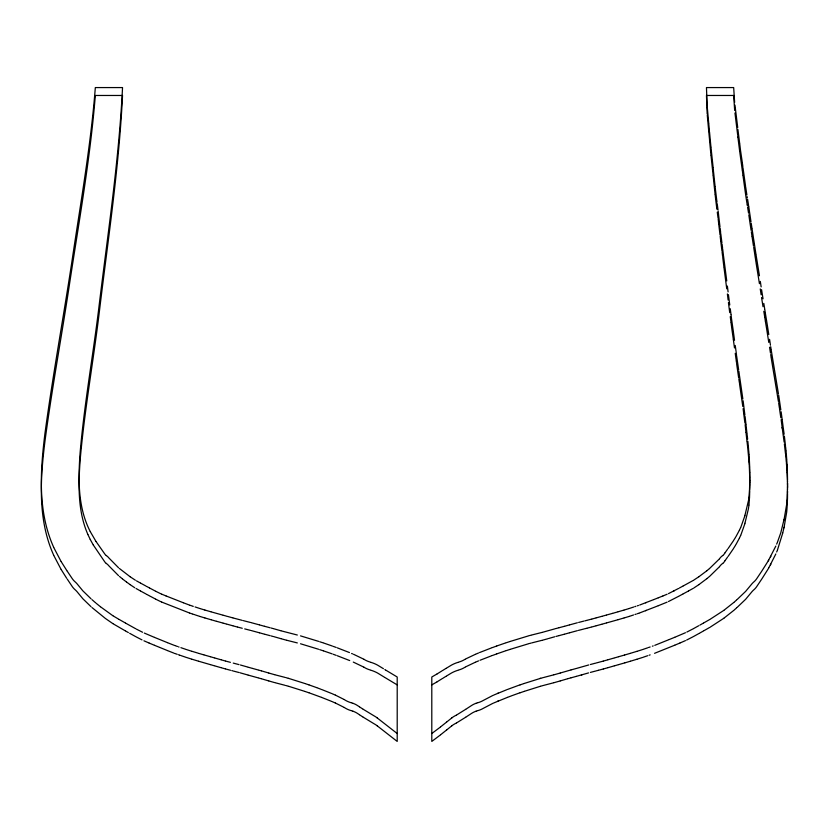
<?xml version="1.0" encoding="UTF-8"?>
<svg xmlns="http://www.w3.org/2000/svg" width="829" height="829" viewBox="0 0 829 829"><rect width="100%" height="100%" fill="white"/><g stroke="black" fill="none" stroke-linecap="round" stroke-linejoin="round"><path stroke-width="1.24" d="M749.799 480.716L749.789 484.861M787.498 498.074L787.529 494.074M787.529 485.96L787.063 499.887M749.81 480.343L749.468 470.002M749.81 472.437L749.696 467.193M787.498 498.281L787.063 507.783M749.799 472.81L749.789 476.955M787.54 493.442L787.55 490.934M787.54 488.001L787.55 483.027M749.768 488.24L749.789 485.234M749.768 480.519L749.789 477.328M749.758 481.079L749.748 481.639M749.758 488.986L749.748 489.545M749.737 482.012L749.727 482.571M749.727 482.758L749.665 485.162M749.727 490.664L749.665 493.068M749.53 489.141L749.644 485.721M749.53 497.048L749.644 493.618M749.53 497.224L748.97 504.934M749.52 489.493L748.97 497.027M786.762 503.483L787.032 500.312M786.762 511.389L786.99 508.633M786.711 504.115L784.141 519.13M786.711 512.021L784.141 527.026M748.597 499.98L748.929 497.348M748.577 500.136L745.012 515.047M748.649 507.431L748.929 505.255M748.566 508.187L745.012 522.954M782.763 532.892L783.882 528.042M782.721 533.088L777.395 550.238M744.929 515.379L744.815 515.876M744.929 523.286L744.815 523.773M744.732 516.198L740.877 527.109M744.732 524.104L740.877 535.006M783.882 520.135L780.752 532.892L777.395 542.332M784.089 519.327L783.933 519.938M784.089 527.234L783.933 527.845M776.659 544.093L777.146 542.922M776.659 552L777.146 550.819M775.83 546.062L768.307 560.777M775.83 553.959L768.815 567.761M739.406 530.187L740.68 527.503M739.406 538.094L740.68 535.399M739.281 530.456L735.779 536.964M739.281 538.363L735.779 544.871M768.41 560.601L768.721 560.041M768.41 568.497L768.721 567.948M768.203 560.964L761.623 571.378M768.1 569.057L761.623 579.284M770.462 556.953L770.877 556.238M770.462 564.85L770.877 564.134M733.717 540.27L735.458 537.472M733.717 548.166L735.458 545.368M733.385 540.829L728.173 548.446M733.385 548.725L728.173 556.342M725.033 552.767L727.561 549.233M725.033 560.663L727.561 557.129M724.888 553.005L724.587 553.461A9.699 9.368 0 0 1 722.722 555.575M724.888 560.901L724.587 561.357A9.699 9.368 0 0 1 722.722 563.471M761.374 571.73L756.939 578.352A18.062 17.44 0 0 1 754.525 581.295L753.281 582.424A20.891 20.176 0 0 0 751.354 584.528L745.634 591.388L737.002 599.647M761.374 579.626L756.939 586.248A18.062 17.44 0 0 1 754.525 589.201L753.281 590.321A20.891 20.176 0 0 0 751.354 592.434L745.634 599.294L737.002 607.543M719.479 558.777L720.08 558.01A13.285 12.839 0 0 1 722.049 556.021L722.691 555.534M719.479 566.673L720.08 565.906A13.285 12.839 0 0 1 722.049 563.917L722.691 563.44M719.271 559.036L709.479 568.58M719.271 566.932L709.717 576.279M734.121 602.186L736.525 600.072M734.121 610.082L736.525 607.968M733.8 602.465L723.966 610.258M733.644 610.507L723.966 618.154M706.868 570.735L709.355 568.684M706.868 578.642L709.355 576.58M440.727 726.774L446.53 722.132M440.406 727.054L431.795 733.53M440.727 734.681L446.707 729.903M440.406 734.95L431.795 741.427L431.795 677.003L436.945 674.018M706.743 570.849L698.909 576.715M706.743 578.746L698.909 584.611M723.8 610.393L709.904 619.418M723.8 618.289L710.09 627.221M451.784 717.935L446.707 722.007M451.784 725.831L446.872 729.779M698.785 576.808L693.614 580.217M698.785 584.714L693.749 588.041M437.132 673.904L442.178 670.765M437.132 681.801L442.178 678.661M436.945 681.925L431.795 684.899M446.292 668.247L451.328 665.19A33.916 32.756 0 0 1 456.178 662.972L458.302 662.257M446.53 675.998L451.328 673.096A33.916 32.756 0 0 1 456.178 670.868L458.302 670.153M446.043 668.392L442.831 670.371M446.043 676.298L442.831 678.277M465.815 709.261L471.649 705.448A21.274 20.549 0 0 1 476.105 703.282M465.815 717.158L471.649 713.344A21.274 20.549 0 0 1 476.105 711.189M465.639 709.365L456.541 715.033M465.639 717.272L456.541 722.929M465.546 658.993L475.463 654.278M465.546 666.899L475.463 662.174M465.028 659.304L463.846 659.998A22.839 22.051 0 0 1 460.427 661.542L458.965 662.039M465.028 667.21L463.846 667.894A22.839 22.051 0 0 1 460.427 669.449L458.965 669.936M693.085 580.528L683.21 585.948M692.951 588.507L688.567 590.942M703.976 630.693L709.531 627.532M703.417 623.107L699.894 625.087M703.79 622.89L709.531 619.626M703.417 631.004L699.717 633.087M693.593 628.579L698.785 625.698M693.593 636.475L699.158 633.397M693.22 628.786L686.816 632.081M693.22 636.682L686.619 640.071M682.868 586.134L679.231 588.103M682.868 594.041L679.065 596.092M683.21 593.844L688.402 591.036M673.355 591.232L674.278 590.725M678.371 588.549L668.464 593.637M678.547 596.362L668.464 601.533M456.168 715.22L454.893 715.893A23.119 22.331 0 0 0 451.784 717.924M456.168 723.126L454.893 723.8A23.119 22.331 0 0 0 451.784 725.821M685.469 632.714L674.91 637.221M685.469 640.61L680.008 642.993M497.483 693.448L498.26 693.096M497.483 701.344L498.26 701.002M667.127 594.227L663.034 595.916M667.127 602.134L658.35 605.688M674.91 645.128L679.811 643.076M480.001 660.267L491.545 655.801M674.713 637.304L669.386 639.47M674.713 645.211L654.568 653.314M479.535 652.568L491.545 647.895M478.582 652.972L475.95 654.081M478.582 660.879L475.95 661.977M646.288 602.496L645.563 602.797M646.288 610.393L645.563 610.704M658.35 597.782L662.868 595.978M493.773 695.044L506.965 689.645M493.773 702.951L507.369 697.407M658.174 597.854L653.698 599.616M658.174 605.761L653.698 607.512M492.986 695.376L483.255 700.464A24.114 23.285 0 0 1 479.286 702.277L477.898 702.733M492.986 703.272L483.255 708.36A24.114 23.285 0 0 1 479.286 710.184L477.898 710.629M512.54 695.448L519.141 693.065M512.146 695.604L507.566 697.334M496.872 645.946L505.307 643.035M496.872 653.853L505.307 650.931M496.654 646.04L492.219 647.656M496.654 653.936L492.219 655.563M669.19 639.542L654.775 645.345M653.304 599.761L639.677 605.035M653.304 607.657L639.335 613.056M507.566 689.427L519.141 685.158M524.394 683.417L540.632 678.309M524.394 691.313L540.425 686.267M524.197 683.49L520.363 684.775M524.197 691.386L520.363 692.681M652.361 646.195L653.169 645.915M642.889 649.449L647.718 647.801M643.086 657.283L647.718 655.698M642.485 649.594L637.014 651.314M642.485 657.49L637.014 659.221M650.143 646.972L648.527 647.522M650.143 654.869L649.138 655.221M510.146 641.459L528.705 635.812M510.146 649.356L528.705 643.708M509.928 641.532L505.97 642.827M509.928 649.439L505.97 650.724M476.115 703.313L477.297 702.919M476.115 711.209L477.297 710.826M629.128 608.527L624.216 610.02M638.475 605.439L637.263 605.844M629.304 608.465L633.76 607.004M629.128 616.434L624.216 617.916M629.304 616.372L633.584 614.963M638.817 613.222L637.263 613.75M636.226 614.092L634.993 614.496M635.874 606.31L634.817 606.652M560.311 673.003L570.932 669.946M560.311 680.899L567.45 678.806M560.103 673.065L553.969 674.806M560.103 680.972L553.969 682.702M630.693 653.221L636.817 651.376M630.496 661.19L636.817 659.273M630.289 653.345L624.797 654.962M630.289 661.252L625.004 662.817M520.156 684.837L519.752 684.972M520.156 692.743L519.752 692.868M548.819 638.444L554.746 636.765M548.042 638.693L542.487 640.206M618.165 611.771L623.843 610.113M617.978 619.729L606.6 622.9M618.165 619.667L623.843 618.019M617.781 611.885L612.755 613.315M581.378 674.93L582.186 674.682M618.486 656.765L624.6 655.024M618.486 664.671L624.797 662.868M608.051 659.749L613.781 658.112M618.082 656.889L614.403 657.946M608.051 667.656L613.988 665.956M618.082 664.785L614.403 665.853M607.647 659.874L603.346 661.076M607.647 667.78L603.346 668.982M569.492 624.911L577.357 622.766M569.492 632.817L577.357 630.672M606.6 615.004L612.558 613.367M569.077 625.035L564.963 626.154M606.196 615.118L602.175 616.237M569.077 632.931L564.756 634.112M606.196 623.025L602.175 624.133M596.206 617.874L601.771 616.341M596.206 625.781L601.771 624.237M595.813 617.988L592.082 618.994M595.813 625.895L592.082 626.9M571.14 669.884L576.259 668.485M571.14 677.79L576.259 676.381M570.932 677.842L567.855 678.692M543.71 677.469L553.554 674.899M543.71 685.365L553.554 682.806M543.296 677.583L541.047 678.195M543.296 685.479L540.84 686.153M558.964 627.75L556.021 628.537M559.171 627.688L564.549 626.268M558.964 635.646L556.021 636.434M559.171 635.594L564.342 634.216M531.886 634.962L542.093 632.403M531.886 642.869L541.907 640.34M598.611 662.34L603.139 661.138M598.414 670.298L596.144 670.899M598.611 670.246L603.139 669.034M531.213 635.149L529.399 635.625M598.206 662.454L596.144 663.003M530.995 643.107L529.399 643.532M590.393 664.516L595.326 663.21M590.393 672.412L595.326 671.117M576.673 668.371L588.745 664.951M539.814 678.526L540.425 678.36M576.466 676.329L588.549 672.91M587.139 628.175L591.491 627.045M586.942 620.32L591.688 619.097M586.735 628.278L584.911 628.745M578.642 622.444L583.885 621.097M586.538 620.424L584.911 620.848M555.389 628.693L542.487 632.309M578.424 630.392L584.093 628.952M286.71 640.257L297.331 642.931M286.316 640.164L281.155 638.755M275.238 682.754L285.083 685.314M275.031 674.806L285.083 677.407M274.617 674.702L268.897 673.065M274.617 682.599L268.897 680.972M244.7 628.9L250.576 630.392M244.493 620.952L250.576 622.496M237.508 627.045L242.265 628.278M243.674 620.745L243.073 620.589M264.451 626.268L270.036 627.75M237.115 626.952L233.187 625.895M251.436 630.62L259.508 632.817M264.451 634.164L270.036 635.646M251.218 622.662L259.301 624.848M264.244 626.216L259.715 624.973M273.197 628.589L280.762 630.734M216.442 621.263L222.804 623.025M273.829 636.651L280.762 638.631M300.523 635.874L318.637 641.387M216.058 621.17L211.405 619.854M263.84 634.009L259.715 632.869M273.197 636.496L271.083 635.936M300.523 643.77L318.637 649.283M272.772 628.475L271.083 628.03M233.26 663.107L239.021 664.62M233.26 671.013L239.021 672.526M242.058 620.32L233.187 617.988M227.229 616.341L232.794 617.874M227.032 624.185L232.794 625.781M225.654 661.076L230.389 662.34M240.451 665.003L247.622 667.034M252.534 668.423L258.068 669.946M225.654 668.982L230.586 670.298M232.441 670.796L231.819 670.63M240.047 672.796L247.83 674.993M225.25 660.972L221.353 659.874M252.327 668.371L248.234 667.21M261.549 670.899L268.689 673.003M261.342 670.848L258.679 670.122M288.368 678.309L304.606 683.417M225.25 668.868L221.757 667.894M261.549 678.806L268.689 680.899M288.368 686.205L304.606 691.313M226.431 616.123L223.208 615.232M226.431 624.03L223.208 623.139M204.203 654.962L210.514 656.765M288.16 678.257L285.901 677.635M261.145 678.692L258.679 678.018M204.97 610.071L210.835 611.771M204.784 610.02L199.872 608.527M204.97 617.968L211.022 619.729M204.784 617.916L199.872 616.434M287.746 686.039L285.901 685.542M297.331 635.024L281.155 630.848M203.789 654.858L198.908 653.418M215.219 666.019L221.146 667.718M215.012 658.06L220.949 659.749M214.597 657.946L210.918 656.889M214.597 665.853L210.918 664.785M191.986 651.314L198.307 653.221M191.986 659.221L198.504 661.19M191.572 651.2L186.515 649.594M258.068 677.842L248.234 675.117M191.572 659.096L186.515 657.49M222.804 615.118L211.219 611.885M210.514 664.671L198.711 661.252M323.476 642.962L332.346 646.04M323.476 650.869L332.128 653.853M323.258 650.796L319.725 649.656M322.813 642.755L319.725 641.76M309.041 684.909L316.657 687.624M309.041 692.806L321.434 697.334M308.844 684.837L305.01 683.562M351.703 702.919L352.885 703.313M308.844 692.743L305.01 691.459M351.703 710.826L352.885 711.209M351.102 702.733L349.714 702.267A24.114 23.285 0 0 1 345.734 700.474L344.304 699.603M351.102 710.629L349.714 710.173A24.114 23.285 0 0 1 345.734 708.37L344.304 707.51M195.064 606.942L199.52 608.403M195.064 614.849L199.52 616.31M194.359 614.61L192.95 614.154M370.698 662.257L372.822 662.982A33.916 32.756 0 0 1 377.672 665.19L383.433 668.692M370.698 670.153L372.822 670.879A33.916 32.756 0 0 1 377.672 673.086L384.366 677.179M370.035 662.039L368.573 661.542A22.839 22.051 0 0 1 365.154 660.008L363.972 659.304M370.035 669.936L368.573 669.438A22.839 22.051 0 0 1 365.154 667.905L363.972 667.21M193.302 606.362L192.774 606.196M192.432 613.978L189.841 613.108M192.079 605.958L189.841 605.211M189.499 612.994L161.873 602.134M180.877 647.656L186.11 649.449M181.074 655.635L186.11 657.356M189.323 605.035L183.437 602.797M180.473 655.428L179.862 655.221M179.458 655.086L178.453 654.734M179.054 647.045L178.453 646.827M337.227 647.822L349.465 652.568M337.227 655.718L349.703 660.568M177.447 646.475L175.033 645.625M177.24 654.309L174.826 653.459M336.108 647.418L333.227 646.371M336.108 655.324L333.227 654.268M174.629 645.49L167.883 642.848M321.631 689.5L331.517 693.448M321.631 697.407L331.517 701.344M174.028 653.169L167.883 650.755M321.03 689.282L317.051 687.78M166.132 595.978L183.261 602.724M159.81 639.542L167.499 642.682M159.81 647.449L167.499 650.589M165.966 595.916L161.873 594.227M159.417 639.387L154.484 637.387M159.417 647.294L154.484 645.294M149.189 643.076L154.287 645.211M148.992 642.993L143.925 640.796M353.537 654.278L363.796 659.2M353.289 662.081L363.796 667.107M352.574 653.874L351.61 653.48M335.424 695.127L344.128 699.5M335.424 703.033L344.128 707.396M335.227 695.044L332.097 693.707M335.227 702.951L332.097 701.603M154.287 637.304L144.308 633.066M161.572 594.103L160.691 593.699M161.572 601.999L160.691 601.605M160.246 593.502L155.8 591.315M160.246 601.408L155.8 599.212M142.578 632.258L136.143 628.993M141.997 639.884L135.78 636.682M397.205 684.899L384.832 677.459M150.287 596.269L155.5 599.046M149.769 588.103L155.5 591.15M149.593 595.916L146.826 594.424M140.598 583.129L146.132 586.134M149.427 587.916L146.826 586.517M140.598 591.036L146.132 594.041M140.277 582.963L136.453 580.839M140.277 590.859L136.049 588.507M129.656 633.294L135.407 636.475M128.36 632.579L125.583 631.004M119.096 619.418L125.21 622.89M118.723 619.211L113.231 615.947M135.407 628.579L126.505 623.636M126.132 623.429L125.583 623.107M125.21 630.796L113.231 623.854M135.386 580.217L130.215 576.808M134.733 587.73L130.215 584.714M385.951 670.236L397.205 677.003L397.205 741.427L377.216 725.831M385.506 669.977L384.832 669.563M363.185 709.261L374.107 715.893A23.119 22.331 0 0 1 377.216 717.924M363.185 717.158L374.107 723.8A23.119 22.331 0 0 1 377.216 725.821M362.822 709.033L359.807 707.075M362.822 716.94L359.807 714.981M112.868 615.729L100.817 607.015M112.868 623.626L105.542 618.558M359.454 706.836L357.351 705.448A21.274 20.549 0 0 0 352.895 703.282M359.454 714.743L357.351 713.344A21.274 20.549 0 0 0 352.895 711.189M397.205 733.53L377.216 717.935M126.557 582.041L130.091 584.611M126.422 581.948L122.63 579.056M100.475 606.766L95.843 603.025M130.091 576.715L119.397 568.476M106.309 555.534L106.941 556.031A13.285 12.839 0 0 1 108.931 558L118.557 567.772M106.309 563.44L106.941 563.938A13.285 12.839 0 0 1 108.931 565.906L118.557 575.668M105.2 618.289L91.998 607.543M119.521 576.476L122.257 578.746M95.2 602.465L91.998 599.647M91.035 598.797L82.931 590.932L77.646 584.528A20.891 20.176 0 0 0 75.729 582.424L74.496 581.284A18.062 17.44 0 0 1 72.05 578.352L67.253 571.202M91.035 606.693L82.931 598.828L77.646 592.434A20.891 20.176 0 0 0 75.729 590.321L74.496 589.181A18.062 17.44 0 0 1 72.05 586.258L67.253 579.108M67.004 570.86L61.108 561.523M66.641 578.238L61.108 569.419M93.294 544.995L104.413 561.357A9.699 9.368 0 0 0 106.278 563.471M93.221 544.871L90.226 539.441M96.04 541.524L104.413 553.461A9.699 9.368 0 0 0 106.278 555.575M95.863 541.244L90.226 531.544M60.9 561.15L53.916 547.824M60.9 569.057L53.916 555.72M90.102 531.275C77.75 507.151 78.185 479.276 80.092 452.924C84.185 405.308 92.568 358.201 98.475 310.802C107.366 236.503 118.806 162.329 122.537 87.573L95.325 87.573C90.765 146.07 80.413 203.965 71.843 261.995C63.108 319.227 52.683 376.2 44.932 433.567C40.238 471.411 37.585 511.794 53.75 547.43M90.102 539.171L87.998 534.746M87.884 534.487C77.532 510.851 78.382 484.468 80.216 459.276C84.517 410.79 93.076 362.822 99.014 314.533C107.729 241.622 118.91 168.836 122.537 95.47L95.325 95.47C90.257 158.246 79.211 220.4 69.729 282.637C61.833 335.289 52.123 387.661 45.067 440.427C40.289 478.592 37.44 519.358 53.75 555.337M766.524 320.295L765.385 313.403M766.524 328.201L765.385 321.3M766.566 320.502L767.416 325.724M766.566 328.408L768.784 342.418M773.581 364.449L771.208 350.025M773.581 372.356L771.208 357.921M773.664 364.874L774.39 369.278M773.695 372.977L774.39 377.174M763.032 298.813L761.561 289.622M763.032 306.709L761.561 297.518M746.888 195.002L745.644 186.836M753.52 238.358L752.007 228.524M746.919 203.105L745.644 194.742M753.488 246.058L752.038 236.638M778.41 401.474L774.452 377.599M753.592 238.773L754.369 243.778M747.064 203.944L747.167 204.576M778.441 393.785L774.493 369.91M755.374 250.482L754.421 244.192M768.784 334.512L767.447 325.932M755.416 258.596L754.452 252.306M778.618 402.728L779.457 408.376M732.504 325.693L731.561 318.958M732.504 333.59L731.561 326.854M747.167 196.67L747.343 197.716M755.416 250.69L755.934 254.037M764.711 309.01L763.799 303.393M778.659 395.029L779.509 400.894M753.696 247.301L754.39 251.881M764.711 316.916L763.799 311.289M732.546 325.901L733.261 330.875M732.546 333.797L733.313 339.196M750.991 221.809L749.499 211.758M759.437 275.788L756.027 254.669M747.24 204.991L747.343 205.623M780.825 409.868L779.54 401.101M755.478 259.011L755.934 261.943M759.437 283.684L756.058 262.783M780.825 417.775L779.54 409.008M748.556 205.26L747.582 199.188M764.815 309.642L765.354 313.186M748.556 213.157L747.582 207.084M751.095 230.338L749.499 219.654M764.815 317.538L765.354 321.092M748.649 205.882L748.753 206.514M751.229 223.27L751.944 228.099M770.473 345.206L769.561 339.33M770.473 353.102L769.561 347.237M738.66 369.952L736.577 355.548M738.66 377.858L736.577 363.444M783.322 428.334L782.161 419.547M783.322 436.241L782.161 427.453M781.136 411.754L782.12 419.122M781.136 419.661L782.12 427.028M751.333 231.799L751.976 236.213M739.686 143.51L737.914 129.49M748.815 206.929L749.478 211.54M770.711 346.667L771.115 349.392M783.415 428.966L784.141 434.199M761.146 286.886L760.317 281.425M739.686 151.406L737.893 137.179M748.815 214.835L749.478 219.447M770.711 354.574L771.115 357.299M783.415 436.862L784.141 442.106M761.146 294.792L760.255 288.906M738.857 371.205L739.364 374.718M738.857 379.102L739.364 382.615M739.748 143.925L740.473 150.008M739.748 151.821L742.245 169.966M742.794 406.469L739.468 383.444M742.846 398.967L739.468 375.547M734.494 347.952L733.333 339.403M734.525 340.263L733.333 331.496M743.116 400.749L743.737 405.744M743.116 408.645L743.737 413.64M744.908 415.153L743.8 406.345M744.908 423.059L743.8 414.251M716.702 199.851L715.645 191.209M721.924 242.928L720.774 233.581M716.702 207.747L715.665 199.333M729.758 304.948L728.432 294.689M729.727 312.647L728.432 302.595M742.338 162.691L740.494 150.215M742.307 170.38L742.473 171.634M716.795 200.494L717.023 202.193M716.795 208.39L716.909 209.24M745.105 416.562L745.945 424.054M721.955 251.042L720.753 241.27M736.007 351.092L735.24 345.465M746.908 432.862L745.986 424.469M736.007 358.988L735.24 353.372M742.39 163.106L742.473 163.738M746.991 433.484L747.654 439.152M745.136 424.666L745.965 432.168M746.929 440.976L745.986 432.375M722.1 244.182L722.608 248.358M723.468 255.519L722.701 249.187M736.121 351.931L736.504 354.905M722.1 252.078L722.608 256.254M723.468 263.415L722.722 257.301M723.489 263.632L723.893 266.814M736.121 359.827L736.442 362.377M747.022 441.588L747.696 447.453M742.535 164.152L742.857 166.681M745.561 186.214L742.991 167.727M742.535 172.059L742.908 175.002M745.561 194.11L742.96 175.416M723.52 255.933L726.743 280.896M731.023 314.543L730.266 308.72M731.023 322.44L730.266 316.626M720.007 227.011L718.753 216.421M731.074 314.958L731.52 318.533M720.007 234.918L718.753 224.317M726.743 288.803L723.966 267.456M731.074 322.854L731.52 326.429M718.028 210.038L717.209 203.665M715.075 186.245L713.531 171.644M720.173 228.276L720.67 232.514M718.028 217.944L717.292 212.193M715.075 194.141L713.531 179.541M720.173 236.182L720.733 241.052M715.126 186.67L715.603 190.784M715.126 194.577L715.624 198.898M718.163 218.96L718.733 224.11M718.183 211.26L718.691 215.789M728.09 291.922L727.385 286.046M728.121 300.036L727.385 293.943M710.93 146.92L709.52 131.925M710.981 147.334L713.116 167.334M710.95 155.033L709.531 140.039M711.002 155.448L713.095 175.033M708.733 123.428L707.282 107.19M734.639 102.371L733.675 87.573L706.463 87.573L707.178 106.029M734.67 110.485L733.675 95.47L706.463 95.47L707.178 113.936M708.785 123.853L709.396 130.267M708.754 131.542L707.375 116.247M784.369 436.095L785.488 445.805M784.369 444.002L785.488 453.712M708.805 131.956L709.427 138.578M734.96 105.107L737.572 126.34M734.96 113.003L737.572 134.236M785.581 446.655L785.996 450.665M785.581 454.551L785.954 458.147M737.623 126.754L737.717 127.604M737.623 134.661L737.686 135.293M737.8 136.339L737.862 136.972M713.137 175.437L713.5 179.126M713.158 167.738L713.5 171.23M782.182 427.66L782.244 428.292M747.789 448.448L748.628 457.515M786.327 454.261L786.037 451.09M786.037 458.997L786.306 461.96M747.862 441.329L748.628 449.619M786.369 454.686L786.7 459.142M786.369 462.592L786.7 467.038M748.701 450.396L749.001 454.085M748.701 458.302L748.981 461.794M707.282 115.096L707.344 115.791M787.073 464.862L787.363 471.027M787.063 464.654L786.721 459.567M787.063 472.551L786.721 467.463M709.458 138.992L709.5 139.624M787.094 472.976L787.363 478.924M749.198 456.955L749.022 454.468M749.012 462.178L749.198 464.862M749.25 457.722L749.468 461.908M749.25 465.618L749.468 469.815M749.675 466.82L749.468 462.105M787.477 476.323L787.54 480.105M787.467 476.115L787.374 471.452M787.477 484.229L787.509 485.493M787.467 484.022L787.374 479.349M787.55 481.566L787.54 480.934M787.55 489.462L787.54 488.841"/></g></svg>
